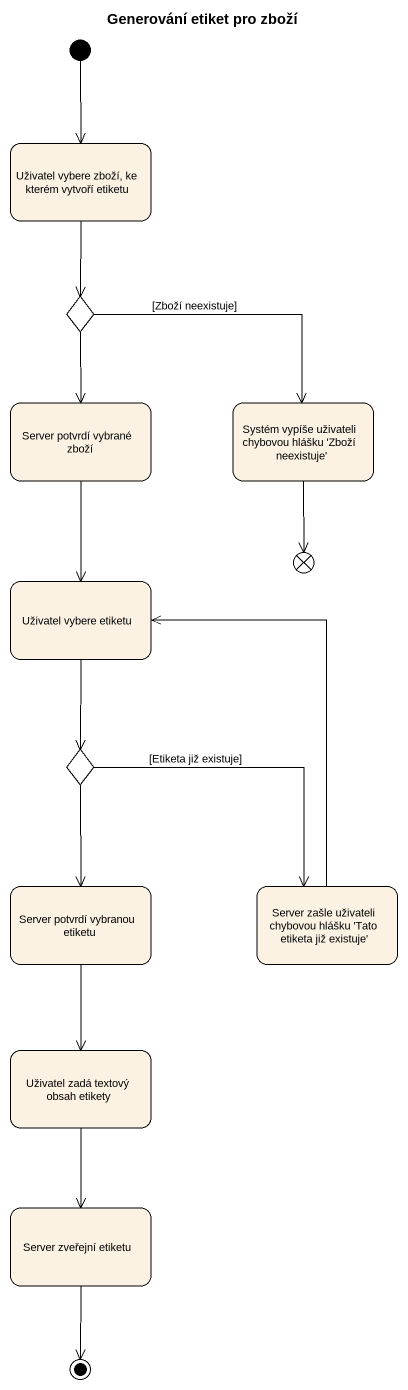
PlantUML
@startuml
title Generování etiket pro zboží
hide empty description
state "Uživatel vybere zboží, ke kterém vytvoří etiketu" as Uživatel_vybere_zboží_ke
state choice1 <<choice>>
state "Server potvrdí vybrané zboží" as Server_potvrdí_vybrané_zboží
state "Systém vypíše uživateli chybovou hlášku 'Zboží neexistuje'" as Systém_vypíše_uživateli
state "Uživatel vybere etiketu" as Uživatel_vybere_etiketu
state flowfinal1 <<end>>
state choice2 <<choice>>
state "Server potvrdí vybranou etiketu" as Server_potvrdí_vybranou
state "Server zašle uživateli chybovou hlášku 'Tato etiketa již existuje'" as Server_zašle_uživateli
state "Uživatel zadá textový obsah etikety" as Uživatel_zadá_textový_obsah
state "Server zveřejní etiketu" as Server_zveřejní_etiketu
[*] --> Uživatel_vybere_zboží_ke
Uživatel_vybere_zboží_ke --> choice1
choice1 --> Server_potvrdí_vybrané_zboží
choice1 -right-> Systém_vypíše_uživateli : [Zboží neexistuje]
Server_potvrdí_vybrané_zboží --> Uživatel_vybere_etiketu
Systém_vypíše_uživateli --> flowfinal1
Uživatel_vybere_etiketu --> choice2
choice2 --> Server_potvrdí_vybranou
choice2 --> Server_zašle_uživateli : [Etiketa již existuje]
Server_potvrdí_vybranou --> Uživatel_zadá_textový_obsah
Server_zašle_uživateli -up-> Uživatel_vybere_etiketu
Uživatel_zadá_textový_obsah --> Server_zveřejní_etiketu
Server_zveřejní_etiketu --> [*]
@enduml
